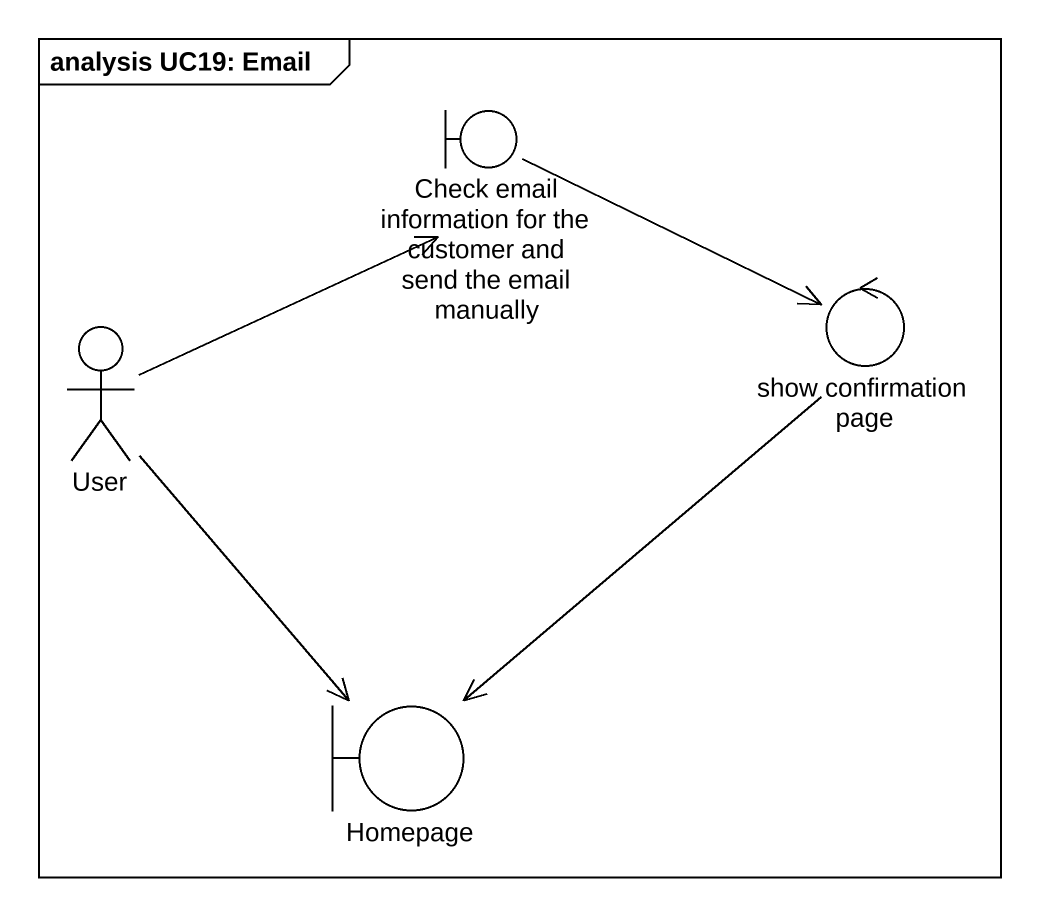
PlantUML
@startuml
mainframe analysis UC19: Email
boundary "Check email information for the customer and send the email manually" as Check_email_information_for
actor User
control "show confirmation page" as show_confirmation_page
boundary Homepage
Check_email_information_for -right-> show_confirmation_page
User -right-> Check_email_information_for
User --> Homepage
show_confirmation_page --> Homepage
@enduml
